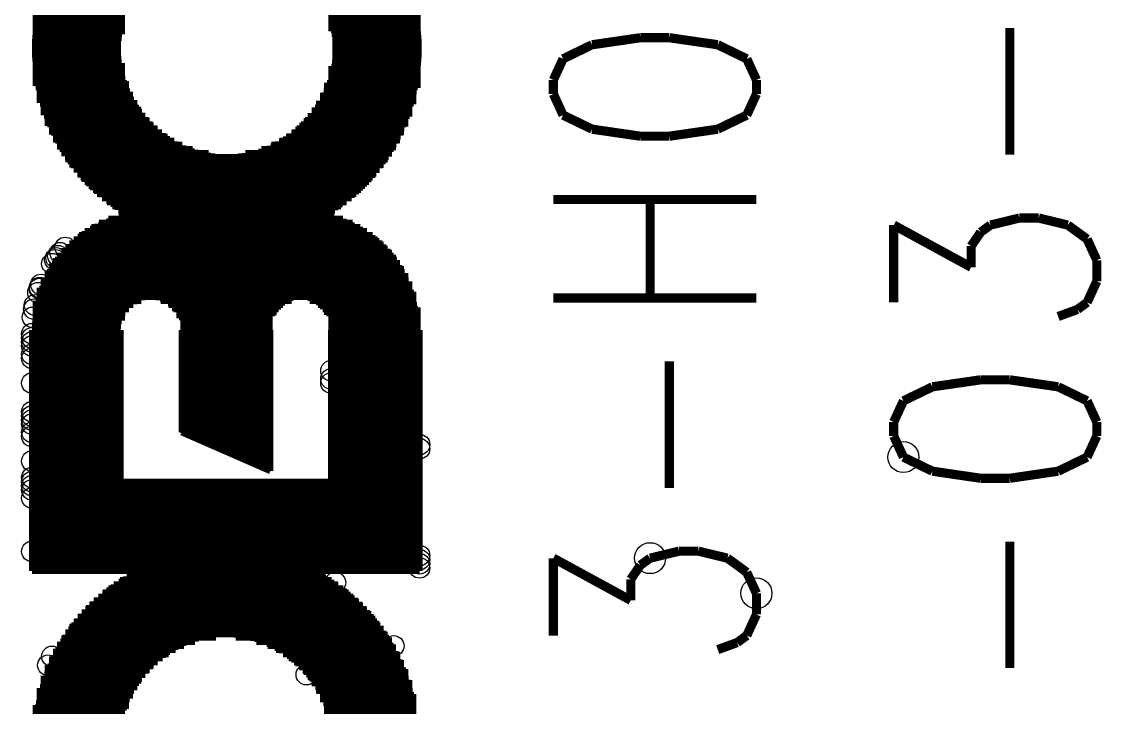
# Model space of a CAD drawing. Header units: millimetres. Extents: x 0 to 297, y 0 to 210.
# Drawn here: x 31.03 to 36.27, y 98.55 to 101.88 of the extents above; entities that cross this region are included whole.
import ezdxf

# ---------------------------------------------------------------- set-up
doc = ezdxf.new("R2010")
doc.units = ezdxf.units.MM
doc.header["$LTSCALE"] = 16.335
doc.layers.add('1', color=7, linetype='CONTINUOUS')

msp = doc.modelspace()

# ---------------------------------------------------------------- linework, layer by layer
at = {"layer": '1', "color": 9, "linetype": 'Continuous'}
for points, const_width in [([(31.419, 101.0226), (31.419, 104.001)], 0.0297), ([(31.4388, 101.0058), (31.4388, 103.9911)], 0.0297), ([(31.4588, 100.9903), (31.4588, 103.9812)], 0.0297), ([(31.4787, 100.9761), (31.4787, 103.9713)], 0.0297), ([(31.4985, 100.9616), (31.4985, 103.9613)], 0.0297), ([(31.5185, 101.8143), (31.5185, 102.54)], 0.0297), ([(32.5338, 101.8288), (32.5338, 102.5423)], 0.0297), ([(32.5538, 100.9606), (32.5538, 102.5288)], 0.0297), ([(32.5736, 100.9748), (32.5736, 102.5146)], 0.0297), ([(32.5935, 100.9893), (32.5935, 102.5001)], 0.0297), ([(32.6135, 101.0048), (32.6135, 102.4846)], 0.0297), ([(31.3989, 101.0391), (31.3989, 102.4503)], 0.0297), ([(32.6333, 101.0203), (32.6333, 102.4691)], 0.0297), ([(32.6534, 101.0378), (32.6534, 102.4516)], 0.0297), ([(32.6732, 101.0556), (32.6732, 102.4338)], 0.0297), ([(31.3392, 101.0978), (31.3392, 102.3916)], 0.0297), ([(31.3593, 101.0767), (31.3593, 102.4127)], 0.0297), ([(31.3791, 101.0579), (31.3791, 102.4315)], 0.0297), ([(32.693, 101.0757), (32.693, 102.415)], 0.0297), ([(32.7131, 101.0955), (32.7131, 102.3939)], 0.0297), ([(31.2996, 101.143), (31.2996, 102.3464)], 0.0297), ([(31.3194, 101.1186), (31.3194, 102.3695)], 0.0297), ([(32.7329, 101.1176), (32.7329, 102.3728)], 0.0297), ([(32.7527, 101.1407), (32.7527, 102.3497)], 0.0297), ([(31.2597, 101.1938), (31.2597, 102.2956)], 0.0297), ([(31.2795, 101.1673), (31.2795, 102.322)], 0.0297), ([(32.7728, 101.1651), (32.7728, 102.3243)], 0.0297), ([(32.7926, 101.1917), (32.7926, 102.2976)], 0.0297), ([(31.2198, 101.2547), (31.2198, 102.2347)], 0.0297), ([(31.2396, 101.2227), (31.2396, 102.2656)], 0.0297), ([(32.8127, 101.2204), (32.8127, 102.2689)], 0.0297), ([(32.8325, 101.2514), (32.8325, 102.238)], 0.0297), ([(31.2, 101.289), (31.2, 102.2004)], 0.0297), ([(32.8523, 101.2857), (32.8523, 102.2049)], 0.0297), ([(31.1601, 101.3698), (31.1601, 102.1186)], 0.0297), ([(31.1799, 101.3266), (31.1799, 102.1618)], 0.0297), ([(32.8724, 101.3233), (32.8724, 102.1661)], 0.0297), ([(32.8922, 101.3652), (32.8922, 102.1242)], 0.0297), ([(31.1403, 101.4206), (31.1403, 102.0688)], 0.0297), ([(32.9122, 101.415), (32.9122, 102.0754)], 0.0297), ([(32.932, 101.4749), (32.932, 102.0157)], 0.0297), ([(31.1203, 101.4803), (31.1203, 102.0078)], 0.0297), ([(31.1004, 101.5633), (31.1004, 101.926)], 0.0297), ([(32.9519, 101.5534), (32.9519, 101.9372)], 0.0297), ([(31.0926, 101.8752), (31.5317, 101.8752)], 0.0297), ([(32.5239, 101.8752), (32.963, 101.8752)], 0.0297), ([(31.086, 101.8156), (31.5195, 101.8156)], 0.0297), ([(31.0883, 101.8354), (31.5228, 101.8354)], 0.0297), ([(31.0893, 101.8554), (31.5262, 101.8554)], 0.0297), ([(32.5295, 101.8554), (32.9663, 101.8554)], 0.0297), ([(32.5328, 101.8354), (32.9673, 101.8354)], 0.0297), ([(32.5361, 101.8156), (32.9696, 101.8156)], 0.0297), ([(34.0326, 101.797), (33.7982, 101.763)], 0.0446), ([(34.1733, 101.797), (34.0326, 101.797)], 0.0446), ([(34.4075, 101.763), (34.1733, 101.797)], 0.0446), ([(35.8233, 101.2298), (35.8233, 101.8435)], 0.0446), ([(31.0837, 101.7757), (31.5152, 101.7757)], 0.0297), ([(31.0837, 101.7559), (31.514, 101.7559)], 0.0297), ([(31.085, 101.7955), (31.5173, 101.7955)], 0.0297), ([(32.5383, 101.7955), (32.9706, 101.7955)], 0.0297), ([(32.5404, 101.7757), (32.9719, 101.7757)], 0.0297), ([(32.5416, 101.7559), (32.9719, 101.7559)], 0.0297), ([(33.7982, 101.763), (33.6577, 101.6947)], 0.0446), ([(34.5482, 101.6947), (34.4075, 101.763)], 0.0446), ([(31.0837, 101.7358), (31.514, 101.7358)], 0.0297), ([(31.0837, 101.716), (31.5152, 101.716)], 0.0297), ([(32.5404, 101.716), (32.9719, 101.716)], 0.0297), ([(32.5416, 101.7358), (32.9719, 101.7358)], 0.0297), ([(33.6577, 101.6947), (33.6107, 101.5925)], 0.0446), ([(34.5952, 101.5925), (34.5482, 101.6947)], 0.0446), ([(31.085, 101.6959), (31.5162, 101.6959)], 0.0297), ([(31.086, 101.6761), (31.5185, 101.6761)], 0.0297), ([(31.0872, 101.6563), (31.5218, 101.6563)], 0.0297), ([(31.5185, 100.4262), (31.5185, 101.6751)], 0.0297), ([(32.5338, 99.2128), (32.5338, 101.6596)], 0.0297), ([(32.5338, 101.6563), (32.9673, 101.6563)], 0.0297), ([(32.5371, 101.6761), (32.9696, 101.6761)], 0.0297), ([(32.5394, 101.6959), (32.9706, 101.6959)], 0.0297), ([(31.0893, 101.6362), (31.5251, 101.6362)], 0.0297), ([(31.0916, 101.6164), (31.5307, 101.6164)], 0.0297), ([(31.0949, 101.5966), (31.5361, 101.5966)], 0.0297), ([(32.5195, 101.5966), (32.9607, 101.5966)], 0.0297), ([(32.5249, 101.6164), (32.963, 101.6164)], 0.0297), ([(32.5305, 101.6362), (32.9663, 101.6362)], 0.0297), ([(33.6107, 101.5925), (33.6107, 101.5242)], 0.0446), ([(34.5952, 101.5242), (34.5952, 101.5925)], 0.0446), ([(31.0982, 101.5765), (31.5429, 101.5765)], 0.0297), ([(31.1015, 101.5567), (31.5495, 101.5567)], 0.0297), ([(31.5383, 100.4661), (31.5383, 101.5877)], 0.0297), ([(32.5061, 101.5567), (32.9531, 101.5567)], 0.0297), ([(32.5129, 101.5765), (32.9574, 101.5765)], 0.0297), ([(32.514, 100.4528), (32.514, 101.5798)], 0.0297), ([(31.106, 101.5367), (31.5584, 101.5367)], 0.0297), ([(31.1114, 101.5169), (31.567, 101.5169)], 0.0297), ([(31.1159, 101.497), (31.5772, 101.497)], 0.0297), ([(31.5584, 100.4894), (31.5584, 101.5356)], 0.0297), ([(31.5782, 100.5049), (31.5782, 101.4958)], 0.0297), ([(32.4741, 100.4993), (32.4741, 101.4915)], 0.0297), ([(32.4787, 101.497), (32.9386, 101.497)], 0.0297), ([(32.4886, 101.5169), (32.9442, 101.5169)], 0.0297), ([(32.4941, 100.4805), (32.4941, 101.5301)], 0.0297), ([(32.4974, 101.5367), (32.9486, 101.5367)], 0.0297), ([(33.6107, 101.5242), (33.6577, 101.4219)], 0.0446), ([(34.5482, 101.4219), (34.5952, 101.5242)], 0.0446), ([(31.1213, 101.477), (31.5891, 101.477)], 0.0297), ([(31.1281, 101.4572), (31.6013, 101.4572)], 0.0297), ([(31.1347, 101.4371), (31.6158, 101.4371)], 0.0297), ([(31.598, 100.5158), (31.598, 101.4628)], 0.0297), ([(32.4398, 101.4371), (32.9209, 101.4371)], 0.0297), ([(32.4543, 100.5115), (32.4543, 101.4594)], 0.0297), ([(32.4543, 101.4572), (32.9275, 101.4572)], 0.0297), ([(32.4665, 101.477), (32.9331, 101.477)], 0.0297), ([(31.1413, 101.4173), (31.6313, 101.4173)], 0.0297), ([(31.149, 101.3975), (31.6491, 101.3975)], 0.0297), ([(31.6181, 100.5237), (31.6181, 101.4338)], 0.0297), ([(31.6379, 100.528), (31.6379, 101.4097)], 0.0297), ([(31.6577, 100.529), (31.6577, 101.3876)], 0.0297), ([(32.3946, 100.528), (32.3946, 101.3853)], 0.0297), ([(32.4065, 101.3975), (32.9066, 101.3975)], 0.0297), ([(32.4144, 100.5257), (32.4144, 101.4074)], 0.0297), ([(32.4243, 101.4173), (32.9132, 101.4173)], 0.0297), ([(32.4342, 100.5204), (32.4342, 101.4318)], 0.0297), ([(33.6577, 101.4219), (33.7982, 101.3538)], 0.0446), ([(34.4075, 101.3538), (34.5482, 101.4219)], 0.0446), ([(31.1568, 101.3774), (31.6679, 101.3774)], 0.0297), ([(31.1657, 101.3576), (31.69, 101.3576)], 0.0297), ([(31.1756, 101.3378), (31.7131, 101.3378)], 0.0297), ([(31.6778, 100.528), (31.6778, 101.3685)], 0.0297), ([(31.6976, 100.5247), (31.6976, 101.351)], 0.0297), ([(31.7177, 100.5181), (31.7177, 101.3345)], 0.0297), ([(32.3346, 100.5204), (32.3346, 101.3332)], 0.0297), ([(32.3425, 101.3378), (32.88, 101.3378)], 0.0297), ([(32.3547, 100.5257), (32.3547, 101.3487)], 0.0297), ([(32.3656, 101.3576), (32.8889, 101.3576)], 0.0297), ([(32.3745, 100.528), (32.3745, 101.3665)], 0.0297), ([(32.3877, 101.3774), (32.8978, 101.3774)], 0.0297), ([(33.7982, 101.3538), (34.0326, 101.3197)], 0.0446), ([(34.1733, 101.3197), (34.4075, 101.3538)], 0.0446), ([(31.1845, 101.3177), (31.7408, 101.3177)], 0.0297), ([(31.1954, 101.2979), (31.7728, 101.2979)], 0.0297), ([(31.7375, 100.5069), (31.7375, 101.32)], 0.0297), ([(31.7573, 100.4927), (31.7573, 101.3078)], 0.0297), ([(31.7774, 100.4716), (31.7774, 101.2956)], 0.0297), ([(31.7972, 100.4374), (31.7972, 101.2857)], 0.0297), ([(32.2551, 100.4518), (32.2551, 101.2847)], 0.0297), ([(32.2749, 100.4793), (32.2749, 101.2946)], 0.0297), ([(32.2828, 101.2979), (32.8602, 101.2979)], 0.0297), ([(32.295, 100.4981), (32.295, 101.3068)], 0.0297), ([(32.3148, 100.5115), (32.3148, 101.319)], 0.0297), ([(32.3148, 101.3177), (32.8701, 101.3177)], 0.0297), ([(34.0326, 101.3197), (34.1733, 101.3197)], 0.0446), ([(31.2066, 101.2778), (31.8116, 101.2778)], 0.0297), ([(31.2175, 101.258), (31.8614, 101.258)], 0.0297), ([(31.2297, 101.2382), (31.9389, 101.2382)], 0.0297), ([(31.8172, 99.8811), (31.8172, 101.2758)], 0.0297), ([(31.837, 99.8722), (31.837, 101.2679)], 0.0297), ([(31.8569, 99.8633), (31.8569, 101.2603)], 0.0297), ([(31.8769, 99.8544), (31.8769, 101.2537)], 0.0297), ([(31.8967, 99.8455), (31.8967, 101.2481)], 0.0297), ([(31.9165, 99.8366), (31.9165, 101.2425)], 0.0297), ([(31.9366, 99.828), (31.9366, 101.2392)], 0.0297), ([(31.9564, 99.8201), (31.9564, 101.2359)], 0.0297), ([(31.9765, 99.8112), (31.9765, 101.2336)], 0.0297), ([(31.9963, 99.8024), (31.9963, 101.2316)], 0.0297), ([(32.0161, 99.7937), (32.0161, 101.2316)], 0.0297), ([(32.0362, 99.7848), (32.0362, 101.2316)], 0.0297), ([(32.056, 99.7759), (32.056, 101.2316)], 0.0297), ([(32.0758, 99.767), (32.0758, 101.2336)], 0.0297), ([(32.0959, 99.7582), (32.0959, 101.2359)], 0.0297), ([(32.1157, 99.7493), (32.1157, 101.2382)], 0.0297), ([(32.117, 101.2382), (32.8249, 101.2382)], 0.0297), ([(32.1358, 99.7416), (32.1358, 101.2425)], 0.0297), ([(32.1556, 99.7328), (32.1556, 101.2469)], 0.0297), ([(32.1754, 99.7239), (32.1754, 101.2524)], 0.0297), ([(32.1942, 101.258), (32.8368, 101.258)], 0.0297), ([(32.1954, 99.715), (32.1954, 101.259)], 0.0297), ([(32.2153, 99.7063), (32.2153, 101.2669)], 0.0297), ([(32.2353, 99.6975), (32.2353, 101.2745)], 0.0297), ([(32.244, 101.2778), (32.849, 101.2778)], 0.0297), ([(31.2429, 101.2181), (32.8127, 101.2181)], 0.0297), ([(31.2564, 101.1983), (32.7982, 101.1983)], 0.0297), ([(31.2719, 101.1785), (32.7837, 101.1785)], 0.0297), ([(31.2861, 101.1585), (32.7682, 101.1585)], 0.0297), ([(31.3029, 101.1386), (32.7527, 101.1386)], 0.0297), ([(31.3194, 101.1186), (32.7352, 101.1186)], 0.0297), ([(31.3382, 101.0988), (32.7174, 101.0988)], 0.0297), ([(31.357, 101.079), (32.6976, 101.079)], 0.0297), ([(31.3781, 101.0589), (32.6775, 101.0589)], 0.0297), ([(31.3989, 101.0391), (32.6554, 101.0391)], 0.0297), ([(31.4223, 101.019), (32.6333, 101.019)], 0.0297), ([(33.6107, 101.0129), (34.5952, 101.0129)], 0.0446), ([(34.0796, 100.5357), (34.0796, 101.0129)], 0.0446), ([(31.4466, 100.9992), (32.6079, 100.9992)], 0.0297), ([(31.4731, 100.9794), (32.5815, 100.9794)], 0.0297), ([(31.4388, 99.2128), (31.4388, 100.9141)], 0.0297), ([(31.4533, 100.9197), (32.5914, 100.9197)], 0.0297), ([(31.4588, 99.2128), (31.4588, 100.9217)], 0.0297), ([(31.4787, 99.2128), (31.4787, 100.9296)], 0.0297), ([(31.4985, 99.2128), (31.4985, 100.9352)], 0.0297), ([(31.5018, 100.9593), (32.5526, 100.9593)], 0.0297), ([(31.5162, 100.9395), (32.5216, 100.9395)], 0.0297), ([(32.5538, 99.2128), (32.5538, 100.9329)], 0.0297), ([(32.5736, 99.2128), (32.5736, 100.9263)], 0.0297), ([(32.5935, 99.2128), (32.5935, 100.9197)], 0.0297), ([(35.7296, 100.889), (35.8701, 100.923)], 0.0446), ([(35.8701, 100.923), (35.9638, 100.923)], 0.0446), ([(35.9638, 100.923), (36.1045, 100.889)], 0.0446), ([(31.3593, 99.2128), (31.3593, 100.8742)], 0.0297), ([(31.3702, 100.8798), (32.6755, 100.8798)], 0.0297), ([(31.3791, 99.2128), (31.3791, 100.8854)], 0.0297), ([(31.3989, 99.2128), (31.3989, 100.8963)], 0.0297), ([(31.4078, 100.8996), (32.6379, 100.8996)], 0.0297), ([(31.419, 99.2128), (31.419, 100.9052)], 0.0297), ([(32.6135, 99.2128), (32.6135, 100.9108)], 0.0297), ([(32.6333, 99.2128), (32.6333, 100.9019)], 0.0297), ([(32.6534, 99.2128), (32.6534, 100.892)], 0.0297), ([(32.6732, 99.2128), (32.6732, 100.8808)], 0.0297), ([(32.693, 99.2128), (32.693, 100.8686)], 0.0297), ([(35.2607, 100.5141), (35.2607, 100.889)], 0.0446), ([(35.2607, 100.889), (35.6359, 100.6845)], 0.0446), ([(35.6359, 100.7869), (35.6826, 100.8549)], 0.0446), ([(35.6826, 100.8549), (35.7296, 100.889)], 0.0446), ([(36.1045, 100.889), (36.1982, 100.8209)], 0.0446), ([(31.2795, 99.2128), (31.2795, 100.8156)], 0.0297), ([(31.2861, 100.8201), (32.7596, 100.8201)], 0.0297), ([(31.2996, 99.2128), (31.2996, 100.8323)], 0.0297), ([(31.3105, 100.8399), (32.7352, 100.8399)], 0.0297), ([(31.3194, 99.2128), (31.3194, 100.8478)], 0.0297), ([(31.3382, 100.8598), (32.7065, 100.8598)], 0.0297), ([(31.3392, 99.2128), (31.3392, 100.861)], 0.0297), ([(32.7131, 99.2128), (32.7131, 100.8554)], 0.0297), ([(32.7329, 99.2128), (32.7329, 100.841)], 0.0297), ([(32.7527, 99.2128), (32.7527, 100.8255)], 0.0297), ([(32.7728, 99.2128), (32.7728, 100.809)], 0.0297), ([(36.1982, 100.8209), (36.2452, 100.7185)], 0.0446), ([(31.2254, 100.7602), (32.8203, 100.7602)], 0.0297), ([(31.2396, 99.2128), (31.2396, 100.777)], 0.0297), ([(31.2442, 100.7803), (32.8015, 100.7803)], 0.0297), ([(31.2597, 99.2128), (31.2597, 100.7968)], 0.0297), ([(31.264, 100.8001), (32.7817, 100.8001)], 0.0297), ([(32.7926, 99.2128), (32.7926, 100.7891)], 0.0297), ([(32.8127, 99.2128), (32.8127, 100.7691)], 0.0297), ([(35.6359, 100.6845), (35.6359, 100.7869)], 0.0446), ([(31.1944, 100.7206), (32.8523, 100.7206)], 0.0297), ([(31.2, 99.2128), (31.2, 100.7295)], 0.0297), ([(31.2089, 100.7404), (32.8368, 100.7404)], 0.0297), ([(31.2198, 99.2128), (31.2198, 100.7549)], 0.0297), ([(32.8325, 99.2128), (32.8325, 100.746)], 0.0297), ([(32.8523, 99.2128), (32.8523, 100.7193)], 0.0297), ([(36.2452, 100.7185), (36.2452, 100.6164)], 0.0446), ([(31.1556, 100.6609), (32.8899, 100.6609)], 0.0297), ([(31.1601, 99.2128), (31.1601, 100.6695)], 0.0297), ([(31.1678, 100.6807), (32.879, 100.6807)], 0.0297), ([(31.1799, 99.2128), (31.1799, 100.7018)], 0.0297), ([(31.1799, 100.7005), (32.8657, 100.7005)], 0.0297), ([(32.8724, 99.2128), (32.8724, 100.6906)], 0.0297), ([(32.8922, 99.2128), (32.8922, 100.6563)], 0.0297), ([(31.1269, 100.6009), (32.9188, 100.6009)], 0.0297), ([(31.1358, 100.621), (32.9099, 100.621)], 0.0297), ([(31.1403, 99.2128), (31.1403, 100.6319)], 0.0297), ([(31.1457, 100.6408), (32.9011, 100.6408)], 0.0297), ([(32.9122, 99.2128), (32.9122, 100.6164)], 0.0297), ([(36.2452, 100.6164), (36.1982, 100.5141)], 0.0446), ([(31.1126, 100.5613), (32.9343, 100.5613)], 0.0297), ([(31.1192, 100.5811), (32.9265, 100.5811)], 0.0297), ([(31.1203, 99.2128), (31.1203, 100.5854)], 0.0297), ([(32.932, 99.2128), (32.932, 100.5656)], 0.0297), ([(31.0959, 100.5016), (31.5739, 100.5016)], 0.0297), ([(31.1004, 99.2128), (31.1004, 100.5224)], 0.0297), ([(31.1004, 100.5214), (31.6135, 100.5214)], 0.0297), ([(31.106, 100.5412), (32.9397, 100.5412)], 0.0297), ([(31.7065, 100.5214), (32.3415, 100.5214)], 0.0297), ([(31.7464, 100.5016), (32.3003, 100.5016)], 0.0297), ([(32.4299, 100.5214), (32.9452, 100.5214)], 0.0297), ([(32.4698, 100.5016), (32.9498, 100.5016)], 0.0297), ([(33.6107, 100.5357), (34.5952, 100.5357)], 0.0446), ([(36.1982, 100.5141), (36.1515, 100.48)], 0.0446), ([(31.0893, 100.4617), (31.5361, 100.4617)], 0.0297), ([(31.0926, 100.4815), (31.5516, 100.4815)], 0.0297), ([(31.7695, 100.4815), (32.2782, 100.4815)], 0.0297), ([(31.785, 100.4617), (32.2617, 100.4617)], 0.0297), ([(32.4929, 100.4815), (32.9541, 100.4815)], 0.0297), ([(32.5094, 100.4617), (32.9574, 100.4617)], 0.0297), ([(32.9519, 99.2128), (32.9519, 100.4894)], 0.0297), ([(36.1515, 100.48), (36.0578, 100.4457)], 0.0446), ([(31.0837, 100.402), (31.514, 100.402)], 0.0297), ([(31.085, 100.4219), (31.5173, 100.4219)], 0.0297), ([(31.086, 100.4417), (31.5251, 100.4417)], 0.0297), ([(31.7962, 100.4417), (32.2506, 100.4417)], 0.0297), ([(31.8028, 100.4219), (32.244, 100.4219)], 0.0297), ([(31.8071, 100.402), (32.2396, 100.402)], 0.0297), ([(32.5195, 100.4417), (32.9597, 100.4417)], 0.0297), ([(32.5272, 100.4219), (32.9607, 100.4219)], 0.0297), ([(32.5317, 100.402), (32.9618, 100.402)], 0.0297), ([(31.0827, 99.2128), (31.0827, 100.381)], 0.0297), ([(31.0827, 100.3622), (31.5119, 100.3622)], 0.0297), ([(31.0827, 100.3421), (31.5119, 100.3421)], 0.0297), ([(31.0837, 100.382), (31.5119, 100.382)], 0.0297), ([(31.5119, 99.6421), (31.5119, 100.381)], 0.0297), ([(31.8083, 100.382), (32.2386, 100.382)], 0.0297), ([(31.8083, 99.8844), (31.8083, 100.381)], 0.0297), ([(31.8083, 100.3622), (32.2386, 100.3622)], 0.0297), ([(31.8083, 100.3421), (32.2386, 100.3421)], 0.0297), ([(32.2386, 99.6962), (32.2386, 100.381)], 0.0297), ([(32.5328, 100.382), (32.963, 100.382)], 0.0297), ([(32.5328, 99.6421), (32.5328, 100.381)], 0.0297), ([(32.5328, 100.3622), (32.9618, 100.3622)], 0.0297), ([(32.5328, 100.3421), (32.9618, 100.3421)], 0.0297), ([(32.9618, 99.2128), (32.9618, 100.381)], 0.0297), ([(31.0827, 100.3223), (31.5119, 100.3223)], 0.0297), ([(31.0827, 100.3025), (31.5119, 100.3025)], 0.0297), ([(31.8083, 100.3223), (32.2386, 100.3223)], 0.0297), ([(31.8083, 100.3025), (32.2386, 100.3025)], 0.0297), ([(32.5328, 100.3223), (32.9618, 100.3223)], 0.0297), ([(32.5328, 100.3025), (32.9618, 100.3025)], 0.0297), ([(31.0827, 100.2824), (31.5119, 100.2824)], 0.0297), ([(31.0827, 100.2626), (31.5119, 100.2626)], 0.0297), ([(31.0827, 100.2428), (31.5119, 100.2428)], 0.0297), ([(31.8083, 100.2824), (32.2386, 100.2824)], 0.0297), ([(31.8083, 100.2626), (32.2386, 100.2626)], 0.0297), ([(31.8083, 100.2428), (32.2386, 100.2428)], 0.0297), ([(32.5328, 100.2824), (32.9618, 100.2824)], 0.0297), ([(32.5328, 100.2626), (32.9618, 100.2626)], 0.0297), ([(32.5328, 100.2428), (32.9618, 100.2428)], 0.0297), ([(34.1733, 99.6152), (34.1733, 100.2288)], 0.0446), ([(31.0827, 100.2227), (31.5119, 100.2227)], 0.0297), ([(31.0827, 100.2029), (31.5119, 100.2029)], 0.0297), ([(31.0827, 100.1828), (31.5119, 100.1828)], 0.0297), ([(31.8083, 100.2227), (32.2386, 100.2227)], 0.0297), ([(31.8083, 100.2029), (32.2386, 100.2029)], 0.0297), ([(31.8083, 100.1828), (32.2386, 100.1828)], 0.0297), ([(32.5328, 100.2227), (32.9618, 100.2227)], 0.0297), ([(32.5328, 100.2029), (32.9618, 100.2029)], 0.0297), ([(32.5328, 100.1828), (32.9618, 100.1828)], 0.0297), ([(31.0827, 100.163), (31.5119, 100.163)], 0.0297), ([(31.0827, 100.1432), (31.5119, 100.1432)], 0.0297), ([(31.8083, 100.163), (32.2386, 100.163)], 0.0297), ([(31.8083, 100.1432), (32.2386, 100.1432)], 0.0297), ([(32.5328, 100.163), (32.9618, 100.163)], 0.0297), ([(32.5328, 100.1432), (32.9618, 100.1432)], 0.0297), ([(35.6826, 100.1389), (35.4482, 100.1049)], 0.0446), ([(35.8233, 100.1389), (35.6826, 100.1389)], 0.0446), ([(36.0578, 100.1049), (35.8233, 100.1389)], 0.0446), ([(31.0827, 100.1232), (31.5119, 100.1232)], 0.0297), ([(31.0827, 100.1033), (31.5119, 100.1033)], 0.0297), ([(31.0827, 100.0833), (31.5119, 100.0833)], 0.0297), ([(31.8083, 100.1232), (32.2386, 100.1232)], 0.0297), ([(31.8083, 100.1033), (32.2386, 100.1033)], 0.0297), ([(31.8083, 100.0833), (32.2386, 100.0833)], 0.0297), ([(32.5328, 100.1232), (32.9618, 100.1232)], 0.0297), ([(32.5328, 100.1033), (32.9618, 100.1033)], 0.0297), ([(32.5328, 100.0833), (32.9618, 100.0833)], 0.0297), ([(35.4482, 100.1049), (35.3077, 100.0368)], 0.0446), ([(36.1982, 100.0368), (36.0578, 100.1049)], 0.0446), ([(31.0827, 100.0635), (31.5119, 100.0635)], 0.0297), ([(31.0827, 100.0437), (31.5119, 100.0437)], 0.0297), ([(31.8083, 100.0635), (32.2386, 100.0635)], 0.0297), ([(31.8083, 100.0437), (32.2386, 100.0437)], 0.0297), ([(32.5328, 100.0635), (32.9618, 100.0635)], 0.0297), ([(32.5328, 100.0437), (32.9618, 100.0437)], 0.0297), ([(35.3077, 100.0368), (35.2607, 99.9344)], 0.0446), ([(36.2452, 99.9344), (36.1982, 100.0368)], 0.0446), ([(31.0827, 100.0236), (31.5119, 100.0236)], 0.0297), ([(31.0827, 100.0038), (31.5119, 100.0038)], 0.0297), ([(31.0827, 99.984), (31.5119, 99.984)], 0.0297), ([(31.8083, 100.0236), (32.2386, 100.0236)], 0.0297), ([(31.8083, 100.0038), (32.2386, 100.0038)], 0.0297), ([(31.8083, 99.984), (32.2386, 99.984)], 0.0297), ([(32.5328, 100.0236), (32.9618, 100.0236)], 0.0297), ([(32.5328, 100.0038), (32.9618, 100.0038)], 0.0297), ([(32.5328, 99.984), (32.9618, 99.984)], 0.0297), ([(31.0827, 99.9639), (31.5119, 99.9639)], 0.0297), ([(31.0827, 99.9441), (31.5119, 99.9441)], 0.0297), ([(31.0827, 99.924), (31.5119, 99.924)], 0.0297), ([(31.8083, 99.9639), (32.2386, 99.9639)], 0.0297), ([(31.8083, 99.9441), (32.2386, 99.9441)], 0.0297), ([(31.8083, 99.924), (32.2386, 99.924)], 0.0297), ([(32.5328, 99.9639), (32.9618, 99.9639)], 0.0297), ([(32.5328, 99.9441), (32.9618, 99.9441)], 0.0297), ([(32.5328, 99.924), (32.9618, 99.924)], 0.0297), ([(35.2607, 99.9344), (35.2607, 99.8664)], 0.0446), ([(36.2452, 99.8664), (36.2452, 99.9344)], 0.0446), ([(31.0827, 99.9042), (31.5119, 99.9042)], 0.0297), ([(31.0827, 99.8844), (31.5119, 99.8844)], 0.0297), ([(31.8083, 99.9042), (32.2386, 99.9042)], 0.0297), ([(31.8083, 99.8844), (32.2386, 99.6962)], 0.0297), ([(31.8083, 99.8844), (32.2386, 99.8844)], 0.0297), ([(32.5328, 99.9042), (32.9618, 99.9042)], 0.0297), ([(32.5328, 99.8844), (32.9618, 99.8844)], 0.0297), ([(35.2607, 99.8664), (35.3077, 99.764)], 0.0446), ([(36.1982, 99.764), (36.2452, 99.8664)], 0.0446), ([(31.0827, 99.8643), (31.5119, 99.8643)], 0.0297), ([(31.0827, 99.8445), (31.5119, 99.8445)], 0.0297), ([(31.0827, 99.8247), (31.5119, 99.8247)], 0.0297), ([(31.8536, 99.8643), (32.2386, 99.8643)], 0.0297), ([(31.899, 99.8445), (32.2386, 99.8445)], 0.0297), ([(31.9442, 99.8247), (32.2386, 99.8247)], 0.0297), ([(32.5328, 99.8643), (32.9618, 99.8643)], 0.0297), ([(32.5328, 99.8445), (32.9618, 99.8445)], 0.0297), ([(32.5328, 99.8247), (32.9618, 99.8247)], 0.0297), ([(31.0827, 99.8046), (31.5119, 99.8046)], 0.0297), ([(31.0827, 99.7848), (31.5119, 99.7848)], 0.0297), ([(31.0827, 99.7648), (31.5119, 99.7648)], 0.0297), ([(31.9897, 99.8046), (32.2386, 99.8046)], 0.0297), ([(32.0349, 99.7848), (32.2386, 99.7848)], 0.0297), ([(32.0804, 99.7648), (32.2386, 99.7648)], 0.0297), ([(32.5328, 99.8046), (32.9618, 99.8046)], 0.0297), ([(32.5328, 99.7848), (32.9618, 99.7848)], 0.0297), ([(32.5328, 99.7648), (32.9618, 99.7648)], 0.0297), ([(35.3077, 99.764), (35.4482, 99.6959)], 0.0446), ([(36.0578, 99.6959), (36.1982, 99.764)], 0.0446), ([(31.0827, 99.7449), (31.5119, 99.7449)], 0.0297), ([(31.0827, 99.7251), (31.5119, 99.7251)], 0.0297), ([(32.1269, 99.7449), (32.2386, 99.7449)], 0.0297), ([(32.1721, 99.7251), (32.2386, 99.7251)], 0.0297), ([(32.5328, 99.7449), (32.9618, 99.7449)], 0.0297), ([(32.5328, 99.7251), (32.9618, 99.7251)], 0.0297), ([(31.0827, 99.7051), (31.5119, 99.7051)], 0.0297), ([(31.0827, 99.6853), (31.5119, 99.6853)], 0.0297), ([(31.0827, 99.6652), (31.5119, 99.6652)], 0.0297), ([(32.5328, 99.7051), (32.9618, 99.7051)], 0.0297), ([(32.5328, 99.6853), (32.9618, 99.6853)], 0.0297), ([(32.5328, 99.6652), (32.9618, 99.6652)], 0.0297), ([(35.4482, 99.6959), (35.6826, 99.6616)], 0.0446), ([(35.6826, 99.6616), (35.8233, 99.6616)], 0.0446), ([(35.8233, 99.6616), (36.0578, 99.6959)], 0.0446), ([(31.0827, 99.6454), (32.9618, 99.6454)], 0.0297), ([(31.0827, 99.6256), (32.9618, 99.6256)], 0.0297), ([(31.0827, 99.6055), (32.9618, 99.6055)], 0.0297), ([(31.5119, 99.6421), (32.5328, 99.6421)], 0.0297), ([(31.5185, 99.2128), (31.5185, 99.6421)], 0.0297), ([(31.5383, 99.2128), (31.5383, 99.6421)], 0.0297), ([(31.5584, 99.2128), (31.5584, 99.6421)], 0.0297), ([(31.5782, 98.6334), (31.5782, 99.6421)], 0.0297), ([(31.598, 98.6654), (31.598, 99.6421)], 0.0297), ([(31.6181, 98.6931), (31.6181, 99.6421)], 0.0297), ([(31.6379, 98.7175), (31.6379, 99.6421)], 0.0297), ([(31.6577, 98.7383), (31.6577, 99.6421)], 0.0297), ([(31.6778, 98.7584), (31.6778, 99.6421)], 0.0297), ([(31.6976, 98.7749), (31.6976, 99.6421)], 0.0297), ([(31.7177, 98.7904), (31.7177, 99.6421)], 0.0297), ([(31.7375, 98.8049), (31.7375, 99.6421)], 0.0297), ([(31.7573, 98.8181), (31.7573, 99.6421)], 0.0297), ([(31.7774, 98.829), (31.7774, 99.6421)], 0.0297), ([(31.7972, 98.8392), (31.7972, 99.6421)], 0.0297), ([(31.8172, 98.8491), (31.8172, 99.6421)], 0.0297), ([(31.837, 98.8567), (31.837, 99.6421)], 0.0297), ([(31.8569, 98.8646), (31.8569, 99.6421)], 0.0297), ([(31.8769, 98.8702), (31.8769, 99.6421)], 0.0297), ([(31.8967, 98.8755), (31.8967, 99.6421)], 0.0297), ([(31.9165, 98.8811), (31.9165, 99.6421)], 0.0297), ([(31.9366, 98.8844), (31.9366, 99.6421)], 0.0297), ([(31.9564, 98.8877), (31.9564, 99.6421)], 0.0297), ([(31.9765, 98.89), (31.9765, 99.6421)], 0.0297), ([(31.9963, 98.891), (31.9963, 99.6421)], 0.0297), ([(32.0161, 98.891), (32.0161, 99.6421)], 0.0297), ([(32.0362, 98.891), (32.0362, 99.6421)], 0.0297), ([(32.056, 98.89), (32.056, 99.6421)], 0.0297), ([(32.0758, 98.889), (32.0758, 99.6421)], 0.0297), ([(32.0959, 98.8867), (32.0959, 99.6421)], 0.0297), ([(32.1157, 98.8834), (32.1157, 99.6421)], 0.0297), ([(32.1358, 98.8788), (32.1358, 99.6421)], 0.0297), ([(32.1556, 98.8735), (32.1556, 99.6421)], 0.0297), ([(32.1754, 98.8679), (32.1754, 99.6421)], 0.0297), ([(32.1954, 98.8613), (32.1954, 99.6421)], 0.0297), ([(32.2153, 98.8534), (32.2153, 99.6421)], 0.0297), ([(32.2353, 98.8445), (32.2353, 99.6421)], 0.0297), ([(32.2551, 98.8359), (32.2551, 99.6421)], 0.0297), ([(32.2749, 98.8247), (32.2749, 99.6421)], 0.0297), ([(32.295, 98.8125), (32.295, 99.6421)], 0.0297), ([(32.3148, 98.7993), (32.3148, 99.6421)], 0.0297), ([(32.3346, 98.7848), (32.3346, 99.6421)], 0.0297), ([(32.3547, 98.7683), (32.3547, 99.6421)], 0.0297), ([(32.3745, 98.7505), (32.3745, 99.6421)], 0.0297), ([(32.3946, 98.7307), (32.3946, 99.6421)], 0.0297), ([(32.4144, 98.7074), (32.4144, 99.6421)], 0.0297), ([(32.4342, 98.682), (32.4342, 99.6421)], 0.0297), ([(32.4543, 98.6533), (32.4543, 99.6421)], 0.0297), ([(32.4741, 98.618), (32.4741, 99.6421)], 0.0297), ([(32.4941, 99.2128), (32.4941, 99.6421)], 0.0297), ([(32.514, 99.2128), (32.514, 99.6421)], 0.0297), ([(31.0827, 99.5857), (32.9618, 99.5857)], 0.0297), ([(31.0827, 99.5659), (32.9618, 99.5659)], 0.0297), ([(31.0827, 99.5458), (32.9618, 99.5458)], 0.0297), ([(31.0827, 99.526), (32.9618, 99.526)], 0.0297), ([(31.0827, 99.5059), (32.9618, 99.5059)], 0.0297), ([(31.0827, 99.4861), (32.9618, 99.4861)], 0.0297), ([(31.0827, 99.4663), (32.9618, 99.4663)], 0.0297), ([(31.0827, 99.4462), (32.9618, 99.4462)], 0.0297), ([(31.0827, 99.4264), (32.9618, 99.4264)], 0.0297), ([(31.0827, 99.4066), (32.9618, 99.4066)], 0.0297), ([(31.0827, 99.3866), (32.9618, 99.3866)], 0.0297), ([(31.0827, 99.3667), (32.9618, 99.3667)], 0.0297), ([(31.0827, 99.3467), (32.9618, 99.3467)], 0.0297), ([(35.8233, 98.7414), (35.8233, 99.3551)], 0.0446), ([(31.0827, 99.3269), (32.9618, 99.3269)], 0.0297), ([(31.0827, 99.3071), (32.9618, 99.3071)], 0.0297), ([(34.0796, 99.2743), (34.2201, 99.3083)], 0.0446), ([(34.2201, 99.3083), (34.3138, 99.3083)], 0.0446), ([(34.3138, 99.3083), (34.4545, 99.2743)], 0.0446), ([(31.0827, 99.287), (32.9618, 99.287)], 0.0297), ([(31.0827, 99.2672), (32.9618, 99.2672)], 0.0297), ([(31.0827, 99.2471), (32.9618, 99.2471)], 0.0297), ([(33.6107, 98.8991), (33.6107, 99.2743)], 0.0446), ([(33.6107, 99.2743), (33.9859, 99.0698)], 0.0446), ([(33.9859, 99.1719), (34.0326, 99.2403)], 0.0446), ([(34.0326, 99.2403), (34.0796, 99.2743)], 0.0446), ([(34.4545, 99.2743), (34.5482, 99.206)], 0.0446), ([(31.0827, 99.2273), (32.9618, 99.2273)], 0.0297), ([(31.0827, 99.2128), (31.5858, 99.2128)], 0.0297), ([(31.5383, 98.5438), (31.5383, 99.1864)], 0.0297), ([(31.5416, 99.1874), (32.5051, 99.1874)], 0.0297), ([(31.5584, 98.5936), (31.5584, 99.1986)], 0.0297), ([(31.5759, 99.2075), (32.4698, 99.2075)], 0.0297), ([(32.4599, 99.2128), (32.9618, 99.2128)], 0.0297), ([(32.4941, 98.5758), (32.4941, 99.194)], 0.0297), ([(34.5482, 99.206), (34.5952, 99.1039)], 0.0446), ([(31.4787, 97.6147), (31.4787, 99.1478)], 0.0297), ([(31.4797, 99.1478), (32.566, 99.1478)], 0.0297), ([(31.4985, 97.6014), (31.4985, 99.161)], 0.0297), ([(31.5096, 99.1676), (32.5361, 99.1676)], 0.0297), ([(31.5185, 98.463), (31.5185, 99.1742)], 0.0297), ([(32.514, 98.5171), (32.514, 99.1821)], 0.0297), ([(32.5338, 97.5936), (32.5338, 99.1699)], 0.0297), ([(32.5538, 97.607), (32.5538, 99.1564)], 0.0297), ([(32.5736, 97.6202), (32.5736, 99.1422)], 0.0297), ([(33.9859, 99.0698), (33.9859, 99.1719)], 0.0446), ([(31.3989, 97.6776), (31.3989, 99.0845)], 0.0297), ([(31.4045, 99.0879), (32.6412, 99.0879)], 0.0297), ([(31.419, 97.6611), (31.419, 99.1013)], 0.0297), ([(31.4279, 99.1079), (32.6178, 99.1079)], 0.0297), ([(31.4388, 97.6446), (31.4388, 99.1178)], 0.0297), ([(31.4533, 99.1277), (32.5924, 99.1277)], 0.0297), ([(31.4588, 97.6291), (31.4588, 99.1333)], 0.0297), ([(32.5935, 97.6357), (32.5935, 99.1277)], 0.0297), ([(32.6135, 97.6512), (32.6135, 99.1112)], 0.0297), ([(32.6333, 97.6677), (32.6333, 99.0947)], 0.0297), ([(34.5952, 99.1039), (34.5952, 99.0015)], 0.0446), ([(31.3593, 97.7152), (31.3593, 99.047)], 0.0297), ([(31.3613, 99.0482), (32.6841, 99.0482)], 0.0297), ([(31.3791, 97.6964), (31.3791, 99.0658)], 0.0297), ([(31.3824, 99.068), (32.6633, 99.068)], 0.0297), ([(32.6534, 97.6855), (32.6534, 99.0779)], 0.0297), ([(32.6732, 97.703), (32.6732, 99.0591)], 0.0297), ([(32.693, 97.7231), (32.693, 99.0393)], 0.0297), ([(31.2996, 97.7805), (31.2996, 98.9817)], 0.0297), ([(31.3062, 98.9883), (32.7395, 98.9883)], 0.0297), ([(31.3194, 97.7574), (31.3194, 99.005)], 0.0297), ([(31.3237, 99.0083), (32.722, 99.0083)], 0.0297), ([(31.3392, 97.7363), (31.3392, 99.0261)], 0.0297), ([(31.3415, 99.0282), (32.7042, 99.0282)], 0.0297), ([(32.7131, 97.7442), (32.7131, 99.0183)], 0.0297), ([(32.7329, 97.7663), (32.7329, 98.9962)], 0.0297), ([(34.5952, 99.0015), (34.5482, 98.8991)], 0.0446), ([(31.2597, 97.8326), (31.2597, 98.9299)], 0.0297), ([(31.2597, 98.9286), (32.786, 98.9286)], 0.0297), ([(31.2739, 98.9487), (32.7715, 98.9487)], 0.0297), ([(31.2795, 97.8059), (31.2795, 98.9563)], 0.0297), ([(31.2894, 98.9685), (32.7563, 98.9685)], 0.0297), ([(32.7527, 97.7904), (32.7527, 98.9718)], 0.0297), ([(32.7728, 97.8161), (32.7728, 98.9464)], 0.0297), ([(31.232, 98.889), (31.9752, 98.889)], 0.0297), ([(31.2396, 97.8613), (31.2396, 98.9009)], 0.0297), ([(31.2452, 98.9088), (32.8005, 98.9088)], 0.0297), ([(32.0705, 98.889), (32.8137, 98.889)], 0.0297), ([(32.7926, 97.8438), (32.7926, 98.9187)], 0.0297), ([(32.8127, 97.8735), (32.8127, 98.89)], 0.0297), ([(34.5015, 98.8651), (34.4075, 98.8311)], 0.0446), ([(34.5482, 98.8991), (34.5015, 98.8651)], 0.0446), ([(31.1967, 98.829), (31.7794, 98.829)], 0.0297), ([(31.2, 97.9266), (31.2, 98.8359)], 0.0297), ([(31.2089, 98.8491), (31.8193, 98.8491)], 0.0297), ([(31.2198, 97.8923), (31.2198, 98.8702)], 0.0297), ([(31.2198, 98.8689), (31.8736, 98.8689)], 0.0297), ([(32.1711, 98.8689), (32.8259, 98.8689)], 0.0297), ([(32.2252, 98.8491), (32.8368, 98.8491)], 0.0297), ([(32.2661, 98.829), (32.848, 98.829)], 0.0297), ([(32.8325, 97.9055), (32.8325, 98.8567)], 0.0297), ([(32.8523, 97.941), (32.8523, 98.8214)], 0.0297), ([(31.1678, 98.7693), (31.692, 98.7693)], 0.0297), ([(31.1766, 98.7894), (31.7164, 98.7894)], 0.0297), ([(31.1799, 97.9642), (31.1799, 98.798)], 0.0297), ([(31.1866, 98.8092), (31.7451, 98.8092)], 0.0297), ([(32.2993, 98.8092), (32.8591, 98.8092)], 0.0297), ([(32.328, 98.7894), (32.869, 98.7894)], 0.0297), ([(32.3534, 98.7693), (32.8779, 98.7693)], 0.0297), ([(32.8724, 97.9807), (32.8724, 98.7815)], 0.0297), ([(31.1502, 98.7297), (31.6501, 98.7297)], 0.0297), ([(31.1591, 98.7495), (31.6699, 98.7495)], 0.0297), ([(31.1601, 98.0073), (31.1601, 98.7551)], 0.0297), ([(32.3758, 98.7495), (32.8866, 98.7495)], 0.0297), ([(32.3956, 98.7297), (32.8955, 98.7297)], 0.0297), ([(32.8922, 98.0261), (32.8922, 98.7363)], 0.0297), ([(31.1291, 98.6698), (31.6026, 98.6698)], 0.0297), ([(31.1358, 98.6898), (31.6168, 98.6898)], 0.0297), ([(31.1403, 98.0571), (31.1403, 98.7053)], 0.0297), ([(31.1424, 98.7096), (31.6323, 98.7096)], 0.0297), ([(32.4134, 98.7096), (32.9033, 98.7096)], 0.0297), ([(32.4289, 98.6898), (32.9099, 98.6898)], 0.0297), ([(32.4431, 98.6698), (32.9165, 98.6698)], 0.0297), ([(32.9122, 98.0792), (32.9122, 98.6832)], 0.0297), ([(31.117, 98.6301), (31.5772, 98.6301)], 0.0297), ([(31.1203, 98.1178), (31.1203, 98.6444)], 0.0297), ([(31.1225, 98.65), (31.5891, 98.65)], 0.0297), ([(32.4563, 98.65), (32.9232, 98.65)], 0.0297), ([(32.4675, 98.6301), (32.9287, 98.6301)], 0.0297), ([(32.932, 98.1468), (32.932, 98.6157)], 0.0297), ([(31.1004, 98.1999), (31.1004, 98.5626)], 0.0297), ([(31.1025, 98.5702), (31.5482, 98.5702)], 0.0297), ([(31.1071, 98.5903), (31.5571, 98.5903)], 0.0297), ([(31.1114, 98.6101), (31.567, 98.6101)], 0.0297), ([(32.4787, 98.6101), (32.9343, 98.6101)], 0.0297), ([(32.4886, 98.5903), (32.9386, 98.5903)], 0.0297), ([(32.4962, 98.5702), (32.943, 98.5702)], 0.0297), ([(31.0982, 98.5504), (31.5416, 98.5504)], 0.0297), ([(32.5041, 98.5504), (32.9465, 98.5504)], 0.0297)]:
    msp.add_lwpolyline(points, dxfattribs=dict(at, const_width=const_width))
at = {"layer": '1', "color": 7, "linetype": 'Continuous'}
for centre, radius in [((31.2442, 100.7803), 0.05), ((31.2, 100.7295), 0.05), ((31.2089, 100.7404), 0.05), ((31.2198, 100.7549), 0.05), ((31.1799, 100.7018), 0.05), ((31.1944, 100.7206), 0.05), ((31.1192, 100.5811), 0.05), ((31.1203, 100.5854), 0.05), ((31.1269, 100.6009), 0.05), ((31.1126, 100.5613), 0.05), ((31.0926, 100.4815), 0.05), ((31.0959, 100.5016), 0.05), ((31.086, 100.4417), 0.05), ((31.0827, 100.3622), 0.05), ((31.0827, 100.3421), 0.05), ((31.0827, 100.3223), 0.05), ((31.0827, 100.3025), 0.05), ((31.0827, 100.2626), 0.05), ((31.0827, 100.2428), 0.05), ((32.5328, 100.1828), 0.05), ((31.0827, 100.1232), 0.05), ((32.5328, 100.1432), 0.05), ((32.5328, 100.1232), 0.05), ((31.0827, 99.984), 0.05), ((31.0827, 99.9639), 0.05), ((31.0827, 99.9441), 0.05), ((31.0827, 99.924), 0.05), ((31.0827, 99.8844), 0.05), ((31.0827, 99.8643), 0.05), ((32.9618, 99.8247), 0.05), ((32.9618, 99.8046), 0.05), ((35.3077, 99.764), 0.0751), ((31.0827, 99.7449), 0.05), ((31.0827, 99.6652), 0.05), ((31.0827, 99.6454), 0.05), ((31.0827, 99.6256), 0.05), ((31.0827, 99.6055), 0.05), ((31.0827, 99.5659), 0.05), ((31.0827, 99.3071), 0.05), ((32.9618, 99.287), 0.05), ((32.9618, 99.2672), 0.05), ((34.0796, 99.2743), 0.0751), ((32.9618, 99.2471), 0.05), ((32.9618, 99.2273), 0.05), ((32.5538, 99.1564), 0.05), ((34.5952, 99.1039), 0.0751), ((32.8368, 98.8491), 0.05), ((31.1799, 98.798), 0.05), ((31.1601, 98.7551), 0.05), ((32.4134, 98.7096), 0.05)]:
    msp.add_circle(centre, radius, dxfattribs=at)

doc.saveas('drawing.dxf')
